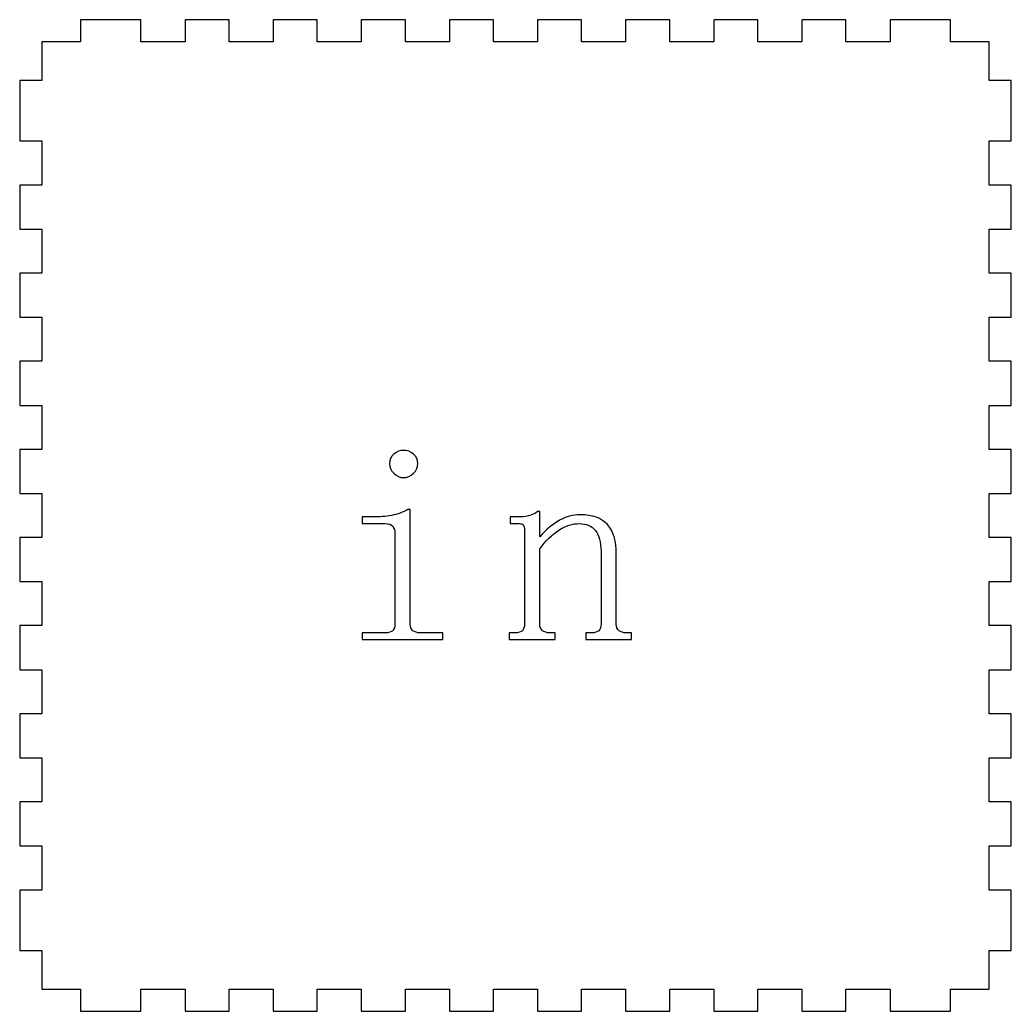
# Model space of a CAD drawing. Header units: centimetres. Extents: x -9 to 9.8, y -14.7 to 13.8.
# Drawn here: x -8.78 to 0.22, y -14.7 to -5.7 of the extents above; entities that cross this region are included whole.
import ezdxf

# ---------------------------------------------------------------- set-up
doc = ezdxf.new("R2010")
doc.units = ezdxf.units.CM
doc.header["$MEASUREMENT"] = 0
doc.layers.add('layer 1', color=7, linetype='Continuous')

msp = doc.modelspace()

# ---------------------------------------------------------------- linework, layer by layer
at = {"layer": 'layer 1', "lineweight": 25}
msp.add_open_spline([(-8.58065, -5.89573), (-8.58065, -5.89573), (-8.23065, -5.89573), (-8.23065, -5.89573), (-8.23065, -5.89573), (-8.23065, -5.89573), (-8.23065, -5.69573), (-8.23065, -5.69573), (-8.23065, -5.69573), (-8.23065, -5.69573), (-7.68065, -5.69573), (-7.68065, -5.69573), (-7.68065, -5.69573), (-7.68065, -5.69573), (-7.68065, -5.89573), (-7.68065, -5.89573), (-7.68065, -5.89573), (-7.68065, -5.89573), (-7.28065, -5.89573), (-7.28065, -5.89573), (-7.28065, -5.89573), (-7.28065, -5.89573), (-7.28065, -5.69573), (-7.28065, -5.69573), (-7.28065, -5.69573), (-7.28065, -5.69573), (-6.88065, -5.69573), (-6.88065, -5.69573), (-6.88065, -5.69573), (-6.88065, -5.69573), (-6.88065, -5.89573), (-6.88065, -5.89573), (-6.88065, -5.89573), (-6.88065, -5.89573), (-6.48065, -5.89573), (-6.48065, -5.89573), (-6.48065, -5.89573), (-6.48065, -5.89573), (-6.48065, -5.69573), (-6.48065, -5.69573), (-6.48065, -5.69573), (-6.48065, -5.69573), (-6.08065, -5.69573), (-6.08065, -5.69573), (-6.08065, -5.69573), (-6.08065, -5.69573), (-6.08065, -5.89573), (-6.08065, -5.89573), (-6.08065, -5.89573), (-6.08065, -5.89573), (-5.68065, -5.89573), (-5.68065, -5.89573), (-5.68065, -5.89573), (-5.68065, -5.89573), (-5.68065, -5.69573), (-5.68065, -5.69573), (-5.68065, -5.69573), (-5.68065, -5.69573), (-5.28065, -5.69573), (-5.28065, -5.69573), (-5.28065, -5.69573), (-5.28065, -5.69573), (-5.28065, -5.89573), (-5.28065, -5.89573), (-5.28065, -5.89573), (-5.28065, -5.89573), (-4.88065, -5.89573), (-4.88065, -5.89573), (-4.88065, -5.89573), (-4.88065, -5.89573), (-4.88065, -5.69573), (-4.88065, -5.69573), (-4.88065, -5.69573), (-4.88065, -5.69573), (-4.48065, -5.69573), (-4.48065, -5.69573), (-4.48065, -5.69573), (-4.48065, -5.69573), (-4.48065, -5.89573), (-4.48065, -5.89573), (-4.48065, -5.89573), (-4.48065, -5.89573), (-4.08065, -5.89573), (-4.08065, -5.89573), (-4.08065, -5.89573), (-4.08065, -5.89573), (-4.08065, -5.69573), (-4.08065, -5.69573), (-4.08065, -5.69573), (-4.08065, -5.69573), (-3.68065, -5.69573), (-3.68065, -5.69573), (-3.68065, -5.69573), (-3.68065, -5.69573), (-3.68065, -5.89573), (-3.68065, -5.89573), (-3.68065, -5.89573), (-3.68065, -5.89573), (-3.28065, -5.89573), (-3.28065, -5.89573), (-3.28065, -5.89573), (-3.28065, -5.89573), (-3.28065, -5.69573), (-3.28065, -5.69573), (-3.28065, -5.69573), (-3.28065, -5.69573), (-2.88065, -5.69573), (-2.88065, -5.69573), (-2.88065, -5.69573), (-2.88065, -5.69573), (-2.88065, -5.89573), (-2.88065, -5.89573), (-2.88065, -5.89573), (-2.88065, -5.89573), (-2.48065, -5.89573), (-2.48065, -5.89573), (-2.48065, -5.89573), (-2.48065, -5.89573), (-2.48065, -5.69573), (-2.48065, -5.69573), (-2.48065, -5.69573), (-2.48065, -5.69573), (-2.08065, -5.69573), (-2.08065, -5.69573), (-2.08065, -5.69573), (-2.08065, -5.69573), (-2.08065, -5.89573), (-2.08065, -5.89573), (-2.08065, -5.89573), (-2.08065, -5.89573), (-1.68065, -5.89573), (-1.68065, -5.89573), (-1.68065, -5.89573), (-1.68065, -5.89573), (-1.68065, -5.69573), (-1.68065, -5.69573), (-1.68065, -5.69573), (-1.68065, -5.69573), (-1.28065, -5.69573), (-1.28065, -5.69573), (-1.28065, -5.69573), (-1.28065, -5.69573), (-1.28065, -5.89573), (-1.28065, -5.89573), (-1.28065, -5.89573), (-1.28065, -5.89573), (-0.88065, -5.89573), (-0.88065, -5.89573), (-0.88065, -5.89573), (-0.88065, -5.89573), (-0.88065, -5.69573), (-0.88065, -5.69573), (-0.88065, -5.69573), (-0.88065, -5.69573), (-0.33065, -5.69573), (-0.33065, -5.69573), (-0.33065, -5.69573), (-0.33065, -5.69573), (-0.33065, -5.89573), (-0.33065, -5.89573), (-0.33065, -5.89573), (-0.33065, -5.89573), (0.01935, -5.89573), (0.01935, -5.89573), (0.01935, -5.89573), (0.01935, -5.89573), (0.01935, -6.24573), (0.01935, -6.24573), (0.01935, -6.24573), (0.01935, -6.24573), (0.21935, -6.24573), (0.21935, -6.24573), (0.21935, -6.24573), (0.21935, -6.24573), (0.21935, -6.79573), (0.21935, -6.79573), (0.21935, -6.79573), (0.21935, -6.79573), (0.01935, -6.79573), (0.01935, -6.79573), (0.01935, -6.79573), (0.01935, -6.79573), (0.01935, -7.19573), (0.01935, -7.19573), (0.01935, -7.19573), (0.01935, -7.19573), (0.21935, -7.19573), (0.21935, -7.19573), (0.21935, -7.19573), (0.21935, -7.19573), (0.21935, -7.59573), (0.21935, -7.59573), (0.21935, -7.59573), (0.21935, -7.59573), (0.01935, -7.59573), (0.01935, -7.59573), (0.01935, -7.59573), (0.01935, -7.59573), (0.01935, -7.99573), (0.01935, -7.99573), (0.01935, -7.99573), (0.01935, -7.99573), (0.21935, -7.99573), (0.21935, -7.99573), (0.21935, -7.99573), (0.21935, -7.99573), (0.21935, -8.39573), (0.21935, -8.39573), (0.21935, -8.39573), (0.21935, -8.39573), (0.01935, -8.39573), (0.01935, -8.39573), (0.01935, -8.39573), (0.01935, -8.39573), (0.01935, -8.79573), (0.01935, -8.79573), (0.01935, -8.79573), (0.01935, -8.79573), (0.21935, -8.79573), (0.21935, -8.79573), (0.21935, -8.79573), (0.21935, -8.79573), (0.21935, -9.19573), (0.21935, -9.19573), (0.21935, -9.19573), (0.21935, -9.19573), (0.01935, -9.19573), (0.01935, -9.19573), (0.01935, -9.19573), (0.01935, -9.19573), (0.01935, -9.59573), (0.01935, -9.59573), (0.01935, -9.59573), (0.01935, -9.59573), (0.21935, -9.59573), (0.21935, -9.59573), (0.21935, -9.59573), (0.21935, -9.59573), (0.21935, -9.99573), (0.21935, -9.99573), (0.21935, -9.99573), (0.21935, -9.99573), (0.01935, -9.99573), (0.01935, -9.99573), (0.01935, -9.99573), (0.01935, -9.99573), (0.01935, -10.39573), (0.01935, -10.39573), (0.01935, -10.39573), (0.01935, -10.39573), (0.21935, -10.39573), (0.21935, -10.39573), (0.21935, -10.39573), (0.21935, -10.39573), (0.21935, -10.79573), (0.21935, -10.79573), (0.21935, -10.79573), (0.21935, -10.79573), (0.01935, -10.79573), (0.01935, -10.79573), (0.01935, -10.79573), (0.01935, -10.79573), (0.01935, -11.19573), (0.01935, -11.19573), (0.01935, -11.19573), (0.01935, -11.19573), (0.21935, -11.19573), (0.21935, -11.19573), (0.21935, -11.19573), (0.21935, -11.19573), (0.21935, -11.59573), (0.21935, -11.59573), (0.21935, -11.59573), (0.21935, -11.59573), (0.01935, -11.59573), (0.01935, -11.59573), (0.01935, -11.59573), (0.01935, -11.59573), (0.01935, -11.99573), (0.01935, -11.99573), (0.01935, -11.99573), (0.01935, -11.99573), (0.21935, -11.99573), (0.21935, -11.99573), (0.21935, -11.99573), (0.21935, -11.99573), (0.21935, -12.39573), (0.21935, -12.39573), (0.21935, -12.39573), (0.21935, -12.39573), (0.01935, -12.39573), (0.01935, -12.39573), (0.01935, -12.39573), (0.01935, -12.39573), (0.01935, -12.79573), (0.01935, -12.79573), (0.01935, -12.79573), (0.01935, -12.79573), (0.21935, -12.79573), (0.21935, -12.79573), (0.21935, -12.79573), (0.21935, -12.79573), (0.21935, -13.19573), (0.21935, -13.19573), (0.21935, -13.19573), (0.21935, -13.19573), (0.01935, -13.19573), (0.01935, -13.19573), (0.01935, -13.19573), (0.01935, -13.19573), (0.01935, -13.59573), (0.01935, -13.59573), (0.01935, -13.59573), (0.01935, -13.59573), (0.21935, -13.59573), (0.21935, -13.59573), (0.21935, -13.59573), (0.21935, -13.59573), (0.21935, -14.14573), (0.21935, -14.14573), (0.21935, -14.14573), (0.21935, -14.14573), (0.01935, -14.14573), (0.01935, -14.14573), (0.01935, -14.14573), (0.01935, -14.14573), (0.01935, -14.49573), (0.01935, -14.49573), (0.01935, -14.49573), (0.01935, -14.49573), (-0.33065, -14.49573), (-0.33065, -14.49573), (-0.33065, -14.49573), (-0.33065, -14.49573), (-0.33065, -14.69573), (-0.33065, -14.69573), (-0.33065, -14.69573), (-0.33065, -14.69573), (-0.88065, -14.69573), (-0.88065, -14.69573), (-0.88065, -14.69573), (-0.88065, -14.69573), (-0.88065, -14.49573), (-0.88065, -14.49573), (-0.88065, -14.49573), (-0.88065, -14.49573), (-1.28065, -14.49573), (-1.28065, -14.49573), (-1.28065, -14.49573), (-1.28065, -14.49573), (-1.28065, -14.69573), (-1.28065, -14.69573), (-1.28065, -14.69573), (-1.28065, -14.69573), (-1.68065, -14.69573), (-1.68065, -14.69573), (-1.68065, -14.69573), (-1.68065, -14.69573), (-1.68065, -14.49573), (-1.68065, -14.49573), (-1.68065, -14.49573), (-1.68065, -14.49573), (-2.08065, -14.49573), (-2.08065, -14.49573), (-2.08065, -14.49573), (-2.08065, -14.49573), (-2.08065, -14.69573), (-2.08065, -14.69573), (-2.08065, -14.69573), (-2.08065, -14.69573), (-2.48065, -14.69573), (-2.48065, -14.69573), (-2.48065, -14.69573), (-2.48065, -14.69573), (-2.48065, -14.49573), (-2.48065, -14.49573), (-2.48065, -14.49573), (-2.48065, -14.49573), (-2.88065, -14.49573), (-2.88065, -14.49573), (-2.88065, -14.49573), (-2.88065, -14.49573), (-2.88065, -14.69573), (-2.88065, -14.69573), (-2.88065, -14.69573), (-2.88065, -14.69573), (-3.28065, -14.69573), (-3.28065, -14.69573), (-3.28065, -14.69573), (-3.28065, -14.69573), (-3.28065, -14.49573), (-3.28065, -14.49573), (-3.28065, -14.49573), (-3.28065, -14.49573), (-3.68065, -14.49573), (-3.68065, -14.49573), (-3.68065, -14.49573), (-3.68065, -14.49573), (-3.68065, -14.69573), (-3.68065, -14.69573), (-3.68065, -14.69573), (-3.68065, -14.69573), (-4.08065, -14.69573), (-4.08065, -14.69573), (-4.08065, -14.69573), (-4.08065, -14.69573), (-4.08065, -14.49573), (-4.08065, -14.49573), (-4.08065, -14.49573), (-4.08065, -14.49573), (-4.48065, -14.49573), (-4.48065, -14.49573), (-4.48065, -14.49573), (-4.48065, -14.49573), (-4.48065, -14.69573), (-4.48065, -14.69573), (-4.48065, -14.69573), (-4.48065, -14.69573), (-4.88065, -14.69573), (-4.88065, -14.69573), (-4.88065, -14.69573), (-4.88065, -14.69573), (-4.88065, -14.49573), (-4.88065, -14.49573), (-4.88065, -14.49573), (-4.88065, -14.49573), (-5.28065, -14.49573), (-5.28065, -14.49573), (-5.28065, -14.49573), (-5.28065, -14.49573), (-5.28065, -14.69573), (-5.28065, -14.69573), (-5.28065, -14.69573), (-5.28065, -14.69573), (-5.68065, -14.69573), (-5.68065, -14.69573), (-5.68065, -14.69573), (-5.68065, -14.69573), (-5.68065, -14.49573), (-5.68065, -14.49573), (-5.68065, -14.49573), (-5.68065, -14.49573), (-6.08065, -14.49573), (-6.08065, -14.49573), (-6.08065, -14.49573), (-6.08065, -14.49573), (-6.08065, -14.69573), (-6.08065, -14.69573), (-6.08065, -14.69573), (-6.08065, -14.69573), (-6.48065, -14.69573), (-6.48065, -14.69573), (-6.48065, -14.69573), (-6.48065, -14.69573), (-6.48065, -14.49573), (-6.48065, -14.49573), (-6.48065, -14.49573), (-6.48065, -14.49573), (-6.88065, -14.49573), (-6.88065, -14.49573), (-6.88065, -14.49573), (-6.88065, -14.49573), (-6.88065, -14.69573), (-6.88065, -14.69573), (-6.88065, -14.69573), (-6.88065, -14.69573), (-7.28065, -14.69573), (-7.28065, -14.69573), (-7.28065, -14.69573), (-7.28065, -14.69573), (-7.28065, -14.49573), (-7.28065, -14.49573), (-7.28065, -14.49573), (-7.28065, -14.49573), (-7.68065, -14.49573), (-7.68065, -14.49573), (-7.68065, -14.49573), (-7.68065, -14.49573), (-7.68065, -14.69573), (-7.68065, -14.69573), (-7.68065, -14.69573), (-7.68065, -14.69573), (-8.23065, -14.69573), (-8.23065, -14.69573), (-8.23065, -14.69573), (-8.23065, -14.69573), (-8.23065, -14.49573), (-8.23065, -14.49573), (-8.23065, -14.49573), (-8.23065, -14.49573), (-8.58065, -14.49573), (-8.58065, -14.49573), (-8.58065, -14.49573), (-8.58065, -14.49573), (-8.58065, -14.14573), (-8.58065, -14.14573), (-8.58065, -14.14573), (-8.58065, -14.14573), (-8.78065, -14.14573), (-8.78065, -14.14573), (-8.78065, -14.14573), (-8.78065, -14.14573), (-8.78065, -13.59573), (-8.78065, -13.59573), (-8.78065, -13.59573), (-8.78065, -13.59573), (-8.58065, -13.59573), (-8.58065, -13.59573), (-8.58065, -13.59573), (-8.58065, -13.59573), (-8.58065, -13.19573), (-8.58065, -13.19573), (-8.58065, -13.19573), (-8.58065, -13.19573), (-8.78065, -13.19573), (-8.78065, -13.19573), (-8.78065, -13.19573), (-8.78065, -13.19573), (-8.78065, -12.79573), (-8.78065, -12.79573), (-8.78065, -12.79573), (-8.78065, -12.79573), (-8.58065, -12.79573), (-8.58065, -12.79573), (-8.58065, -12.79573), (-8.58065, -12.79573), (-8.58065, -12.39573), (-8.58065, -12.39573), (-8.58065, -12.39573), (-8.58065, -12.39573), (-8.78065, -12.39573), (-8.78065, -12.39573), (-8.78065, -12.39573), (-8.78065, -12.39573), (-8.78065, -11.99573), (-8.78065, -11.99573), (-8.78065, -11.99573), (-8.78065, -11.99573), (-8.58065, -11.99573), (-8.58065, -11.99573), (-8.58065, -11.99573), (-8.58065, -11.99573), (-8.58065, -11.59573), (-8.58065, -11.59573), (-8.58065, -11.59573), (-8.58065, -11.59573), (-8.78065, -11.59573), (-8.78065, -11.59573), (-8.78065, -11.59573), (-8.78065, -11.59573), (-8.78065, -11.19573), (-8.78065, -11.19573), (-8.78065, -11.19573), (-8.78065, -11.19573), (-8.58065, -11.19573), (-8.58065, -11.19573), (-8.58065, -11.19573), (-8.58065, -11.19573), (-8.58065, -10.79573), (-8.58065, -10.79573), (-8.58065, -10.79573), (-8.58065, -10.79573), (-8.78065, -10.79573), (-8.78065, -10.79573), (-8.78065, -10.79573), (-8.78065, -10.79573), (-8.78065, -10.39573), (-8.78065, -10.39573), (-8.78065, -10.39573), (-8.78065, -10.39573), (-8.58065, -10.39573), (-8.58065, -10.39573), (-8.58065, -10.39573), (-8.58065, -10.39573), (-8.58065, -9.99573), (-8.58065, -9.99573), (-8.58065, -9.99573), (-8.58065, -9.99573), (-8.78065, -9.99573), (-8.78065, -9.99573), (-8.78065, -9.99573), (-8.78065, -9.99573), (-8.78065, -9.59573), (-8.78065, -9.59573), (-8.78065, -9.59573), (-8.78065, -9.59573), (-8.58065, -9.59573), (-8.58065, -9.59573), (-8.58065, -9.59573), (-8.58065, -9.59573), (-8.58065, -9.19573), (-8.58065, -9.19573), (-8.58065, -9.19573), (-8.58065, -9.19573), (-8.78065, -9.19573), (-8.78065, -9.19573), (-8.78065, -9.19573), (-8.78065, -9.19573), (-8.78065, -8.79573), (-8.78065, -8.79573), (-8.78065, -8.79573), (-8.78065, -8.79573), (-8.58065, -8.79573), (-8.58065, -8.79573), (-8.58065, -8.79573), (-8.58065, -8.79573), (-8.58065, -8.39573), (-8.58065, -8.39573), (-8.58065, -8.39573), (-8.58065, -8.39573), (-8.78065, -8.39573), (-8.78065, -8.39573), (-8.78065, -8.39573), (-8.78065, -8.39573), (-8.78065, -7.99573), (-8.78065, -7.99573), (-8.78065, -7.99573), (-8.78065, -7.99573), (-8.58065, -7.99573), (-8.58065, -7.99573), (-8.58065, -7.99573), (-8.58065, -7.99573), (-8.58065, -7.59573), (-8.58065, -7.59573), (-8.58065, -7.59573), (-8.58065, -7.59573), (-8.78065, -7.59573), (-8.78065, -7.59573), (-8.78065, -7.59573), (-8.78065, -7.59573), (-8.78065, -7.19573), (-8.78065, -7.19573), (-8.78065, -7.19573), (-8.78065, -7.19573), (-8.58065, -7.19573), (-8.58065, -7.19573), (-8.58065, -7.19573), (-8.58065, -7.19573), (-8.58065, -6.79573), (-8.58065, -6.79573), (-8.58065, -6.79573), (-8.58065, -6.79573), (-8.78065, -6.79573), (-8.78065, -6.79573), (-8.78065, -6.79573), (-8.78065, -6.79573), (-8.78065, -6.24573), (-8.78065, -6.24573), (-8.78065, -6.24573), (-8.78065, -6.24573), (-8.58065, -6.24573), (-8.58065, -6.24573), (-8.58065, -6.24573), (-8.58065, -6.24573), (-8.58065, -5.89573), (-8.58065, -5.89573)], degree=3, knots=[0, 0, 0, 0, 0.0060976, 0.0060976, 0.0060976, 0.0060976, 0.0121951, 0.0121951, 0.0121951, 0.0121951, 0.0182927, 0.0182927, 0.0182927, 0.0182927, 0.0243902, 0.0243902, 0.0243902, 0.0243902, 0.0304878, 0.0304878, 0.0304878, 0.0304878, 0.0365854, 0.0365854, 0.0365854, 0.0365854, 0.0426829, 0.0426829, 0.0426829, 0.0426829, 0.0487805, 0.0487805, 0.0487805, 0.0487805, 0.054878, 0.054878, 0.054878, 0.054878, 0.0609756, 0.0609756, 0.0609756, 0.0609756, 0.0670732, 0.0670732, 0.0670732, 0.0670732, 0.0731707, 0.0731707, 0.0731707, 0.0731707, 0.0792683, 0.0792683, 0.0792683, 0.0792683, 0.0853659, 0.0853659, 0.0853659, 0.0853659, 0.0914634, 0.0914634, 0.0914634, 0.0914634, 0.097561, 0.097561, 0.097561, 0.097561, 0.1036585, 0.1036585, 0.1036585, 0.1036585, 0.1097561, 0.1097561, 0.1097561, 0.1097561, 0.1158537, 0.1158537, 0.1158537, 0.1158537, 0.1219512, 0.1219512, 0.1219512, 0.1219512, 0.1280488, 0.1280488, 0.1280488, 0.1280488, 0.1341463, 0.1341463, 0.1341463, 0.1341463, 0.1402439, 0.1402439, 0.1402439, 0.1402439, 0.1463415, 0.1463415, 0.1463415, 0.1463415, 0.152439, 0.152439, 0.152439, 0.152439, 0.1585366, 0.1585366, 0.1585366, 0.1585366, 0.1646341, 0.1646341, 0.1646341, 0.1646341, 0.1707317, 0.1707317, 0.1707317, 0.1707317, 0.1768293, 0.1768293, 0.1768293, 0.1768293, 0.1829268, 0.1829268, 0.1829268, 0.1829268, 0.1890244, 0.1890244, 0.1890244, 0.1890244, 0.195122, 0.195122, 0.195122, 0.195122, 0.2012195, 0.2012195, 0.2012195, 0.2012195, 0.2073171, 0.2073171, 0.2073171, 0.2073171, 0.2134146, 0.2134146, 0.2134146, 0.2134146, 0.2195122, 0.2195122, 0.2195122, 0.2195122, 0.2256098, 0.2256098, 0.2256098, 0.2256098, 0.2317073, 0.2317073, 0.2317073, 0.2317073, 0.2378049, 0.2378049, 0.2378049, 0.2378049, 0.2439024, 0.2439024, 0.2439024, 0.2439024, 0.25, 0.25, 0.25, 0.25, 0.2560976, 0.2560976, 0.2560976, 0.2560976, 0.2621951, 0.2621951, 0.2621951, 0.2621951, 0.2682927, 0.2682927, 0.2682927, 0.2682927, 0.2743902, 0.2743902, 0.2743902, 0.2743902, 0.2804878, 0.2804878, 0.2804878, 0.2804878, 0.2865854, 0.2865854, 0.2865854, 0.2865854, 0.2926829, 0.2926829, 0.2926829, 0.2926829, 0.2987805, 0.2987805, 0.2987805, 0.2987805, 0.304878, 0.304878, 0.304878, 0.304878, 0.3109756, 0.3109756, 0.3109756, 0.3109756, 0.3170732, 0.3170732, 0.3170732, 0.3170732, 0.3231707, 0.3231707, 0.3231707, 0.3231707, 0.3292683, 0.3292683, 0.3292683, 0.3292683, 0.3353659, 0.3353659, 0.3353659, 0.3353659, 0.3414634, 0.3414634, 0.3414634, 0.3414634, 0.347561, 0.347561, 0.347561, 0.347561, 0.3536585, 0.3536585, 0.3536585, 0.3536585, 0.3597561, 0.3597561, 0.3597561, 0.3597561, 0.3658537, 0.3658537, 0.3658537, 0.3658537, 0.3719512, 0.3719512, 0.3719512, 0.3719512, 0.3780488, 0.3780488, 0.3780488, 0.3780488, 0.3841463, 0.3841463, 0.3841463, 0.3841463, 0.3902439, 0.3902439, 0.3902439, 0.3902439, 0.3963415, 0.3963415, 0.3963415, 0.3963415, 0.402439, 0.402439, 0.402439, 0.402439, 0.4085366, 0.4085366, 0.4085366, 0.4085366, 0.4146341, 0.4146341, 0.4146341, 0.4146341, 0.4207317, 0.4207317, 0.4207317, 0.4207317, 0.4268293, 0.4268293, 0.4268293, 0.4268293, 0.4329268, 0.4329268, 0.4329268, 0.4329268, 0.4390244, 0.4390244, 0.4390244, 0.4390244, 0.445122, 0.445122, 0.445122, 0.445122, 0.4512195, 0.4512195, 0.4512195, 0.4512195, 0.4573171, 0.4573171, 0.4573171, 0.4573171, 0.4634146, 0.4634146, 0.4634146, 0.4634146, 0.4695122, 0.4695122, 0.4695122, 0.4695122, 0.4756098, 0.4756098, 0.4756098, 0.4756098, 0.4817073, 0.4817073, 0.4817073, 0.4817073, 0.4878049, 0.4878049, 0.4878049, 0.4878049, 0.4939024, 0.4939024, 0.4939024, 0.4939024, 0.5, 0.5, 0.5, 0.5, 0.5060976, 0.5060976, 0.5060976, 0.5060976, 0.5121951, 0.5121951, 0.5121951, 0.5121951, 0.5182927, 0.5182927, 0.5182927, 0.5182927, 0.5243902, 0.5243902, 0.5243902, 0.5243902, 0.5304878, 0.5304878, 0.5304878, 0.5304878, 0.5365854, 0.5365854, 0.5365854, 0.5365854, 0.5426829, 0.5426829, 0.5426829, 0.5426829, 0.5487805, 0.5487805, 0.5487805, 0.5487805, 0.554878, 0.554878, 0.554878, 0.554878, 0.5609756, 0.5609756, 0.5609756, 0.5609756, 0.5670732, 0.5670732, 0.5670732, 0.5670732, 0.5731707, 0.5731707, 0.5731707, 0.5731707, 0.5792683, 0.5792683, 0.5792683, 0.5792683, 0.5853659, 0.5853659, 0.5853659, 0.5853659, 0.5914634, 0.5914634, 0.5914634, 0.5914634, 0.597561, 0.597561, 0.597561, 0.597561, 0.6036585, 0.6036585, 0.6036585, 0.6036585, 0.6097561, 0.6097561, 0.6097561, 0.6097561, 0.6158537, 0.6158537, 0.6158537, 0.6158537, 0.6219512, 0.6219512, 0.6219512, 0.6219512, 0.6280488, 0.6280488, 0.6280488, 0.6280488, 0.6341463, 0.6341463, 0.6341463, 0.6341463, 0.6402439, 0.6402439, 0.6402439, 0.6402439, 0.6463415, 0.6463415, 0.6463415, 0.6463415, 0.652439, 0.652439, 0.652439, 0.652439, 0.6585366, 0.6585366, 0.6585366, 0.6585366, 0.6646341, 0.6646341, 0.6646341, 0.6646341, 0.6707317, 0.6707317, 0.6707317, 0.6707317, 0.6768293, 0.6768293, 0.6768293, 0.6768293, 0.6829268, 0.6829268, 0.6829268, 0.6829268, 0.6890244, 0.6890244, 0.6890244, 0.6890244, 0.695122, 0.695122, 0.695122, 0.695122, 0.7012195, 0.7012195, 0.7012195, 0.7012195, 0.7073171, 0.7073171, 0.7073171, 0.7073171, 0.7134146, 0.7134146, 0.7134146, 0.7134146, 0.7195122, 0.7195122, 0.7195122, 0.7195122, 0.7256098, 0.7256098, 0.7256098, 0.7256098, 0.7317073, 0.7317073, 0.7317073, 0.7317073, 0.7378049, 0.7378049, 0.7378049, 0.7378049, 0.7439024, 0.7439024, 0.7439024, 0.7439024, 0.75, 0.75, 0.75, 0.75, 0.7560976, 0.7560976, 0.7560976, 0.7560976, 0.7621951, 0.7621951, 0.7621951, 0.7621951, 0.7682927, 0.7682927, 0.7682927, 0.7682927, 0.7743902, 0.7743902, 0.7743902, 0.7743902, 0.7804878, 0.7804878, 0.7804878, 0.7804878, 0.7865854, 0.7865854, 0.7865854, 0.7865854, 0.7926829, 0.7926829, 0.7926829, 0.7926829, 0.7987805, 0.7987805, 0.7987805, 0.7987805, 0.804878, 0.804878, 0.804878, 0.804878, 0.8109756, 0.8109756, 0.8109756, 0.8109756, 0.8170732, 0.8170732, 0.8170732, 0.8170732, 0.8231707, 0.8231707, 0.8231707, 0.8231707, 0.8292683, 0.8292683, 0.8292683, 0.8292683, 0.8353659, 0.8353659, 0.8353659, 0.8353659, 0.8414634, 0.8414634, 0.8414634, 0.8414634, 0.847561, 0.847561, 0.847561, 0.847561, 0.8536585, 0.8536585, 0.8536585, 0.8536585, 0.8597561, 0.8597561, 0.8597561, 0.8597561, 0.8658537, 0.8658537, 0.8658537, 0.8658537, 0.8719512, 0.8719512, 0.8719512, 0.8719512, 0.8780488, 0.8780488, 0.8780488, 0.8780488, 0.8841463, 0.8841463, 0.8841463, 0.8841463, 0.8902439, 0.8902439, 0.8902439, 0.8902439, 0.8963415, 0.8963415, 0.8963415, 0.8963415, 0.902439, 0.902439, 0.902439, 0.902439, 0.9085366, 0.9085366, 0.9085366, 0.9085366, 0.9146341, 0.9146341, 0.9146341, 0.9146341, 0.9207317, 0.9207317, 0.9207317, 0.9207317, 0.9268293, 0.9268293, 0.9268293, 0.9268293, 0.9329268, 0.9329268, 0.9329268, 0.9329268, 0.9390244, 0.9390244, 0.9390244, 0.9390244, 0.945122, 0.945122, 0.945122, 0.945122, 0.9512195, 0.9512195, 0.9512195, 0.9512195, 0.9573171, 0.9573171, 0.9573171, 0.9573171, 0.9634146, 0.9634146, 0.9634146, 0.9634146, 0.9695122, 0.9695122, 0.9695122, 0.9695122, 0.9756098, 0.9756098, 0.9756098, 0.9756098, 0.9817073, 0.9817073, 0.9817073, 0.9817073, 0.9878049, 0.9878049, 0.9878049, 0.9878049, 0.9939024, 0.9939024, 0.9939024, 0.9939024, 1, 1, 1, 1], dxfattribs=at)
at = {"layer": 'layer 1', "color": 250}
for points, knots in [([(-5.29639, -9.60439), (-5.26295, -9.60439), (-5.23332, -9.61582), (-5.20707, -9.63911), (-5.20707, -9.63911), (-5.1804, -9.66197), (-5.16728, -9.69033), (-5.16728, -9.72335), (-5.16728, -9.72335), (-5.16728, -9.75637), (-5.1804, -9.786), (-5.20707, -9.81267), (-5.20707, -9.81267), (-5.23332, -9.83892), (-5.26295, -9.85204), (-5.29639, -9.85204), (-5.29639, -9.85204), (-5.32941, -9.85204), (-5.35905, -9.83892), (-5.38529, -9.81267), (-5.38529, -9.81267), (-5.41196, -9.786), (-5.42509, -9.75637), (-5.42509, -9.72335), (-5.42509, -9.72335), (-5.42509, -9.69033), (-5.41196, -9.66197), (-5.38529, -9.63911), (-5.38529, -9.63911), (-5.35905, -9.61582), (-5.32941, -9.60439), (-5.29639, -9.60439)], [0, 0, 0, 0, 0.125, 0.125, 0.125, 0.125, 0.25, 0.25, 0.25, 0.25, 0.375, 0.375, 0.375, 0.375, 0.5, 0.5, 0.5, 0.5, 0.625, 0.625, 0.625, 0.625, 0.75, 0.75, 0.75, 0.75, 0.875, 0.875, 0.875, 0.875, 1, 1, 1, 1]), ([(-5.37556, -10.35835), (-5.37556, -10.33168), (-5.38233, -10.31051), (-5.39545, -10.29358), (-5.39545, -10.29358), (-5.40858, -10.27707), (-5.43186, -10.26903), (-5.46488, -10.26903), (-5.46488, -10.26903), (-5.46488, -10.26903), (-5.67316, -10.26903), (-5.67316, -10.26903), (-5.67316, -10.26903), (-5.67316, -10.26903), (-5.67316, -10.20934), (-5.67316, -10.20934), (-5.67316, -10.20934), (-5.67316, -10.20934), (-5.5741, -10.20934), (-5.5741, -10.20934), (-5.5741, -10.20934), (-5.51441, -10.20934), (-5.45811, -10.20468), (-5.40519, -10.19452), (-5.40519, -10.19452), (-5.35227, -10.18478), (-5.30274, -10.16658), (-5.2566, -10.13991), (-5.2566, -10.13991), (-5.2566, -10.13991), (-5.2367, -10.13991), (-5.2367, -10.13991), (-5.2367, -10.13991), (-5.2367, -10.13991), (-5.2367, -11.18173), (-5.2367, -11.18173), (-5.2367, -11.18173), (-5.2367, -11.2084), (-5.22824, -11.22788), (-5.21173, -11.24142), (-5.21173, -11.24142), (-5.19522, -11.25455), (-5.17363, -11.26132), (-5.14738, -11.26132), (-5.14738, -11.26132), (-5.14738, -11.26132), (-4.9391, -11.26132), (-4.9391, -11.26132), (-4.9391, -11.26132), (-4.9391, -11.26132), (-4.9391, -11.32059), (-4.9391, -11.32059), (-4.9391, -11.32059), (-4.9391, -11.32059), (-5.67316, -11.32059), (-5.67316, -11.32059), (-5.67316, -11.32059), (-5.67316, -11.32059), (-5.67316, -11.26132), (-5.67316, -11.26132), (-5.67316, -11.26132), (-5.67316, -11.26132), (-5.46488, -11.26132), (-5.46488, -11.26132), (-5.46488, -11.26132), (-5.43186, -11.26132), (-5.40858, -11.25455), (-5.39545, -11.24142), (-5.39545, -11.24142), (-5.38233, -11.22788), (-5.37556, -11.2084), (-5.37556, -11.18173), (-5.37556, -11.18173), (-5.37556, -11.18173), (-5.37556, -10.35835), (-5.37556, -10.35835)], [0, 0, 0, 0, 0.0526316, 0.0526316, 0.0526316, 0.0526316, 0.1052632, 0.1052632, 0.1052632, 0.1052632, 0.1578947, 0.1578947, 0.1578947, 0.1578947, 0.2105263, 0.2105263, 0.2105263, 0.2105263, 0.2631579, 0.2631579, 0.2631579, 0.2631579, 0.3157895, 0.3157895, 0.3157895, 0.3157895, 0.3684211, 0.3684211, 0.3684211, 0.3684211, 0.4210526, 0.4210526, 0.4210526, 0.4210526, 0.4736842, 0.4736842, 0.4736842, 0.4736842, 0.5263158, 0.5263158, 0.5263158, 0.5263158, 0.5789474, 0.5789474, 0.5789474, 0.5789474, 0.6315789, 0.6315789, 0.6315789, 0.6315789, 0.6842105, 0.6842105, 0.6842105, 0.6842105, 0.7368421, 0.7368421, 0.7368421, 0.7368421, 0.7894737, 0.7894737, 0.7894737, 0.7894737, 0.8421053, 0.8421053, 0.8421053, 0.8421053, 0.8947368, 0.8947368, 0.8947368, 0.8947368, 0.9473684, 0.9473684, 0.9473684, 0.9473684, 1, 1, 1, 1]), ([(-4.33754, -11.32059), (-4.33754, -11.32059), (-4.33754, -11.26132), (-4.33754, -11.26132), (-4.33754, -11.26132), (-4.33754, -11.26132), (-4.28801, -11.26132), (-4.28801, -11.26132), (-4.28801, -11.26132), (-4.25499, -11.26132), (-4.23171, -11.25455), (-4.21859, -11.24142), (-4.21859, -11.24142), (-4.20546, -11.22788), (-4.19869, -11.2084), (-4.19869, -11.18173), (-4.19869, -11.18173), (-4.19869, -11.18173), (-4.19869, -10.32829), (-4.19869, -10.32829), (-4.19869, -10.32829), (-4.19869, -10.30882), (-4.20208, -10.29358), (-4.20885, -10.28384), (-4.20885, -10.28384), (-4.2152, -10.27411), (-4.22875, -10.26903), (-4.24864, -10.26903), (-4.24864, -10.26903), (-4.24864, -10.26903), (-4.32781, -10.26903), (-4.32781, -10.26903), (-4.32781, -10.26903), (-4.32781, -10.26903), (-4.32781, -10.20934), (-4.32781, -10.20934), (-4.32781, -10.20934), (-4.32781, -10.20934), (-4.25838, -10.20934), (-4.25838, -10.20934), (-4.25838, -10.20934), (-4.22536, -10.20934), (-4.19403, -10.20595), (-4.16398, -10.1996), (-4.16398, -10.1996), (-4.13434, -10.19283), (-4.1064, -10.1797), (-4.07973, -10.15981), (-4.07973, -10.15981), (-4.07973, -10.15981), (-4.05984, -10.15981), (-4.05984, -10.15981), (-4.05984, -10.15981), (-4.05984, -10.15981), (-4.05984, -10.38798), (-4.05984, -10.38798), (-4.05984, -10.38798), (-4.00057, -10.32194), (-3.94088, -10.27241), (-3.88119, -10.23939), (-3.88119, -10.23939), (-3.82192, -10.20595), (-3.75885, -10.18944), (-3.69281, -10.18944), (-3.69281, -10.18944), (-3.5802, -10.18944), (-3.49765, -10.2195), (-3.44473, -10.27876), (-3.44473, -10.27876), (-3.39182, -10.33845), (-3.36557, -10.42778), (-3.36557, -10.54673), (-3.36557, -10.54673), (-3.36557, -10.54673), (-3.36557, -11.18173), (-3.36557, -11.18173), (-3.36557, -11.18173), (-3.36557, -11.2084), (-3.3571, -11.22788), (-3.34059, -11.24142), (-3.34059, -11.24142), (-3.32408, -11.25455), (-3.30249, -11.26132), (-3.27625, -11.26132), (-3.27625, -11.26132), (-3.27625, -11.26132), (-3.22629, -11.26132), (-3.22629, -11.26132), (-3.22629, -11.26132), (-3.22629, -11.26132), (-3.22629, -11.32059), (-3.22629, -11.32059), (-3.22629, -11.32059), (-3.22629, -11.32059), (-3.64328, -11.32059), (-3.64328, -11.32059), (-3.64328, -11.32059), (-3.64328, -11.32059), (-3.64328, -11.26132), (-3.64328, -11.26132), (-3.64328, -11.26132), (-3.64328, -11.26132), (-3.59375, -11.26132), (-3.59375, -11.26132), (-3.59375, -11.26132), (-3.56073, -11.26132), (-3.53744, -11.25455), (-3.52432, -11.24142), (-3.52432, -11.24142), (-3.51077, -11.22788), (-3.50442, -11.2084), (-3.50442, -11.18173), (-3.50442, -11.18173), (-3.50442, -11.18173), (-3.50442, -10.5171), (-3.50442, -10.5171), (-3.50442, -10.5171), (-3.50442, -10.43751), (-3.52093, -10.37655), (-3.55395, -10.33337), (-3.55395, -10.33337), (-3.58697, -10.29062), (-3.6365, -10.26903), (-3.70254, -10.26903), (-3.70254, -10.26903), (-3.76223, -10.26903), (-3.82362, -10.28892), (-3.88627, -10.32829), (-3.88627, -10.32829), (-3.94935, -10.36809), (-4.00692, -10.42439), (-4.05984, -10.4972), (-4.05984, -10.4972), (-4.05984, -10.4972), (-4.05984, -11.18173), (-4.05984, -11.18173), (-4.05984, -11.18173), (-4.05984, -11.2084), (-4.05179, -11.22788), (-4.03528, -11.24142), (-4.03528, -11.24142), (-4.01877, -11.25455), (-3.99718, -11.26132), (-3.97051, -11.26132), (-3.97051, -11.26132), (-3.97051, -11.26132), (-3.92098, -11.26132), (-3.92098, -11.26132), (-3.92098, -11.26132), (-3.92098, -11.26132), (-3.92098, -11.32059), (-3.92098, -11.32059), (-3.92098, -11.32059), (-3.92098, -11.32059), (-4.33754, -11.32059), (-4.33754, -11.32059)], [0, 0, 0, 0, 0.025641, 0.025641, 0.025641, 0.025641, 0.0512821, 0.0512821, 0.0512821, 0.0512821, 0.0769231, 0.0769231, 0.0769231, 0.0769231, 0.1025641, 0.1025641, 0.1025641, 0.1025641, 0.1282051, 0.1282051, 0.1282051, 0.1282051, 0.1538462, 0.1538462, 0.1538462, 0.1538462, 0.1794872, 0.1794872, 0.1794872, 0.1794872, 0.2051282, 0.2051282, 0.2051282, 0.2051282, 0.2307692, 0.2307692, 0.2307692, 0.2307692, 0.2564103, 0.2564103, 0.2564103, 0.2564103, 0.2820513, 0.2820513, 0.2820513, 0.2820513, 0.3076923, 0.3076923, 0.3076923, 0.3076923, 0.3333333, 0.3333333, 0.3333333, 0.3333333, 0.3589744, 0.3589744, 0.3589744, 0.3589744, 0.3846154, 0.3846154, 0.3846154, 0.3846154, 0.4102564, 0.4102564, 0.4102564, 0.4102564, 0.4358974, 0.4358974, 0.4358974, 0.4358974, 0.4615385, 0.4615385, 0.4615385, 0.4615385, 0.4871795, 0.4871795, 0.4871795, 0.4871795, 0.5128205, 0.5128205, 0.5128205, 0.5128205, 0.5384615, 0.5384615, 0.5384615, 0.5384615, 0.5641026, 0.5641026, 0.5641026, 0.5641026, 0.5897436, 0.5897436, 0.5897436, 0.5897436, 0.6153846, 0.6153846, 0.6153846, 0.6153846, 0.6410256, 0.6410256, 0.6410256, 0.6410256, 0.6666667, 0.6666667, 0.6666667, 0.6666667, 0.6923077, 0.6923077, 0.6923077, 0.6923077, 0.7179487, 0.7179487, 0.7179487, 0.7179487, 0.7435897, 0.7435897, 0.7435897, 0.7435897, 0.7692308, 0.7692308, 0.7692308, 0.7692308, 0.7948718, 0.7948718, 0.7948718, 0.7948718, 0.8205128, 0.8205128, 0.8205128, 0.8205128, 0.8461538, 0.8461538, 0.8461538, 0.8461538, 0.8717949, 0.8717949, 0.8717949, 0.8717949, 0.8974359, 0.8974359, 0.8974359, 0.8974359, 0.9230769, 0.9230769, 0.9230769, 0.9230769, 0.9487179, 0.9487179, 0.9487179, 0.9487179, 0.974359, 0.974359, 0.974359, 0.974359, 1, 1, 1, 1])]:
    msp.add_open_spline(points, degree=3, knots=knots, dxfattribs=at)

doc.saveas('drawing.dxf')
